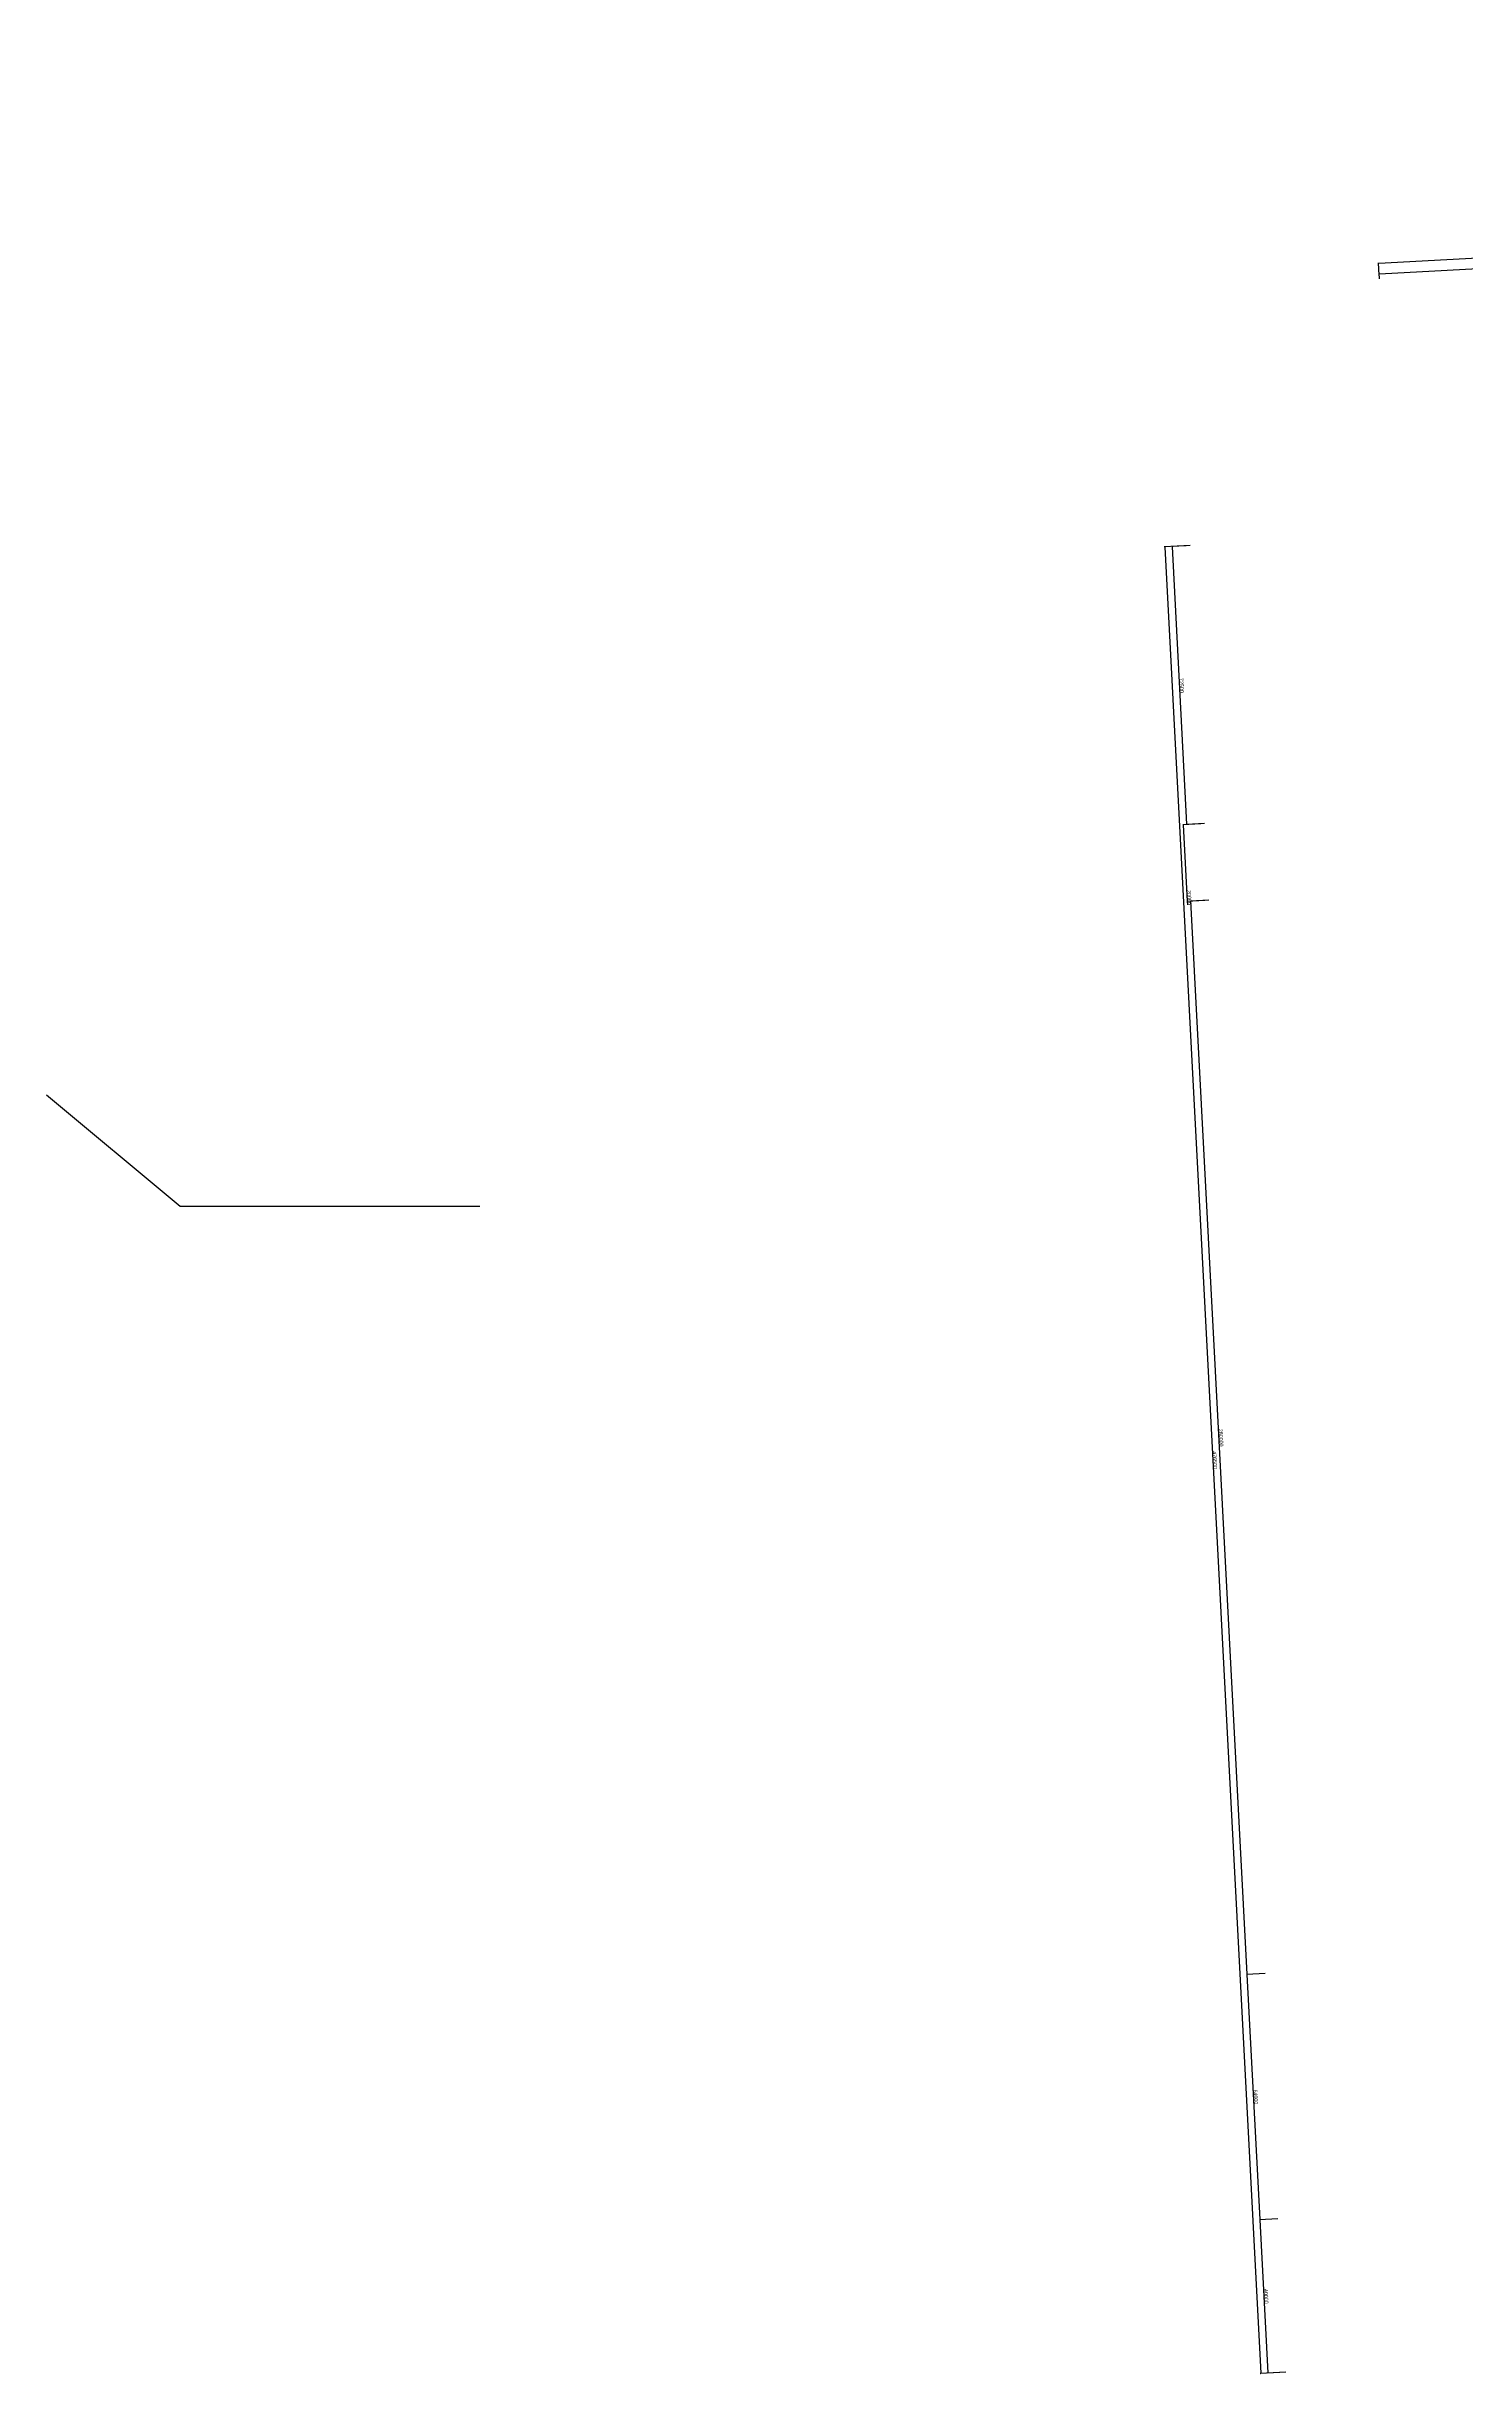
# Model space of a CAD drawing. Extents: x -31423 to 1909503, y -2344077 to 1640342.
# Drawn here: x 225321 to 595068, y -2239171 to -1632938 of the extents above; entities that cross this region are included whole.
import ezdxf

# ---------------------------------------------------------------- set-up
doc = ezdxf.new("R2010")
doc.units = 0
for name, color, linetype in [('Level 1', 7, 'Continuous'), ('Level 35', 7, 'Continuous'), ('Level 6', 7, 'Continuous')]:
    doc.layers.add(name, color=color, linetype=linetype)

# ---------------------------------------------------------------- blocks, each defined once
blk = doc.blocks.new('_DOT')
at = {"layer": 'Level 1'}
blk.add_line((-5, 0), (-10, 0), dxfattribs=at)
for start, end in [(0, 180), (180, 0)]:
    blk.add_arc((0, 0), 2.5, start, end, dxfattribs=at)

msp = doc.modelspace()

# ---------------------------------------------------------------- linework, layer by layer
at = {"layer": 'Level 35'}
for p, q in [((1640310, -1632938), (572505, -1689453)), ((572615, -1692481), (572447, -1689305)), ((572646, -1692112), (692374, -1685775)), ((572668, -1693480), (572588, -1691965)), ((523304, -1762969), (516574, -1763322)), ((516726, -1763364), (541708, -2239108)), ((522305, -1763021), (518531, -1763219)), ((522480, -1835561), (518683, -1763261)), ((526107, -1835421), (521434, -1835666)), ((522630, -1855581), (521586, -1835708)), ((527106, -1835368), (522332, -1835619)), ((527156, -1855393), (522482, -1855639)), ((522680, -1856539), (522632, -1855631)), ((528154, -1855341), (523381, -1855592)), ((538211, -2135149), (523534, -1855634)), ((542837, -2134956), (538064, -2135206)), ((542837, -2134956), (538064, -2135206)), ((541567, -2199060), (538216, -2135248)), ((546193, -2198868), (541420, -2199118)), ((546193, -2198868), (541420, -2199118)), ((543665, -2239005), (541572, -2199160)), ((548291, -2238813), (541561, -2239166)), ((548291, -2238813), (543517, -2239063))]:
    msp.add_line(p, q, dxfattribs=at)
at = {"layer": 'Level 6'}
msp.add_lwpolyline([(225321, -1906018), (260155, -1935013), (338211, -1935013)], dxfattribs=at)
msp.add_lwpolyline([(225321, -1906019), (225321, -1906018), (225321, -1906019)], close=True, dxfattribs=at)

# ---------------------------------------------------------------- block references
at = {"layer": 'Level 35'}
for p, xscale, yscale, rotation in [((572455, -1689455), 4.999999999999999, 5.000000000000003, -176.97039647234936), ((572596, -1692115), 4.999999999999999, 5.000000000000002, -176.97039647234934), ((516724, -1763314), 5.000000000000001, 5, 93.00586363552945), ((518681, -1763211), 4.999999999999999, 5.000000000000002, 93.00586363549486), ((521584, -1835658), 5, 5, 93.00586363552931), ((522482, -1835611), 4.999999999999999, 5.000000000000002, -86.99413636450514), ((522632, -1855631), 5, 5, -86.99413636447069), ((523531, -1855584), 4.999999999999999, 4.999999999999999, 93.00586363552931), ((538214, -2135198), 4.999999999999999, 4.999999999999999, -86.99413636447069), ((538214, -2135198), 5.000000000000001, 5, 93.00586363549488), ((541570, -2199110), 5.000000000000001, 5, -86.99413636450512), ((541570, -2199110), 5, 5.000000000000001, 93.00586363552941), ((541710, -2239158), 5.000000000000001, 5, -86.99413636447056), ((543667, -2239055), 5, 5.000000000000001, -86.99413636447059)]:
    msp.add_blockref('_DOT', p, dxfattribs=dict(at, xscale=xscale, yscale=yscale, rotation=rotation))

# ---------------------------------------------------------------- texts
for s, p in [('72500', (520506, -1797503)), ('20000', (522505, -1852724)), ('280000', (530777, -1993095)), ('476500', (529121, -1998940)), ('64000', (539817, -2165247)), ('40000', (542543, -2217175))]:
    msp.add_text(s, height=1000, rotation=273.005864, dxfattribs=at).set_placement(p)

doc.saveas('drawing.dxf')
